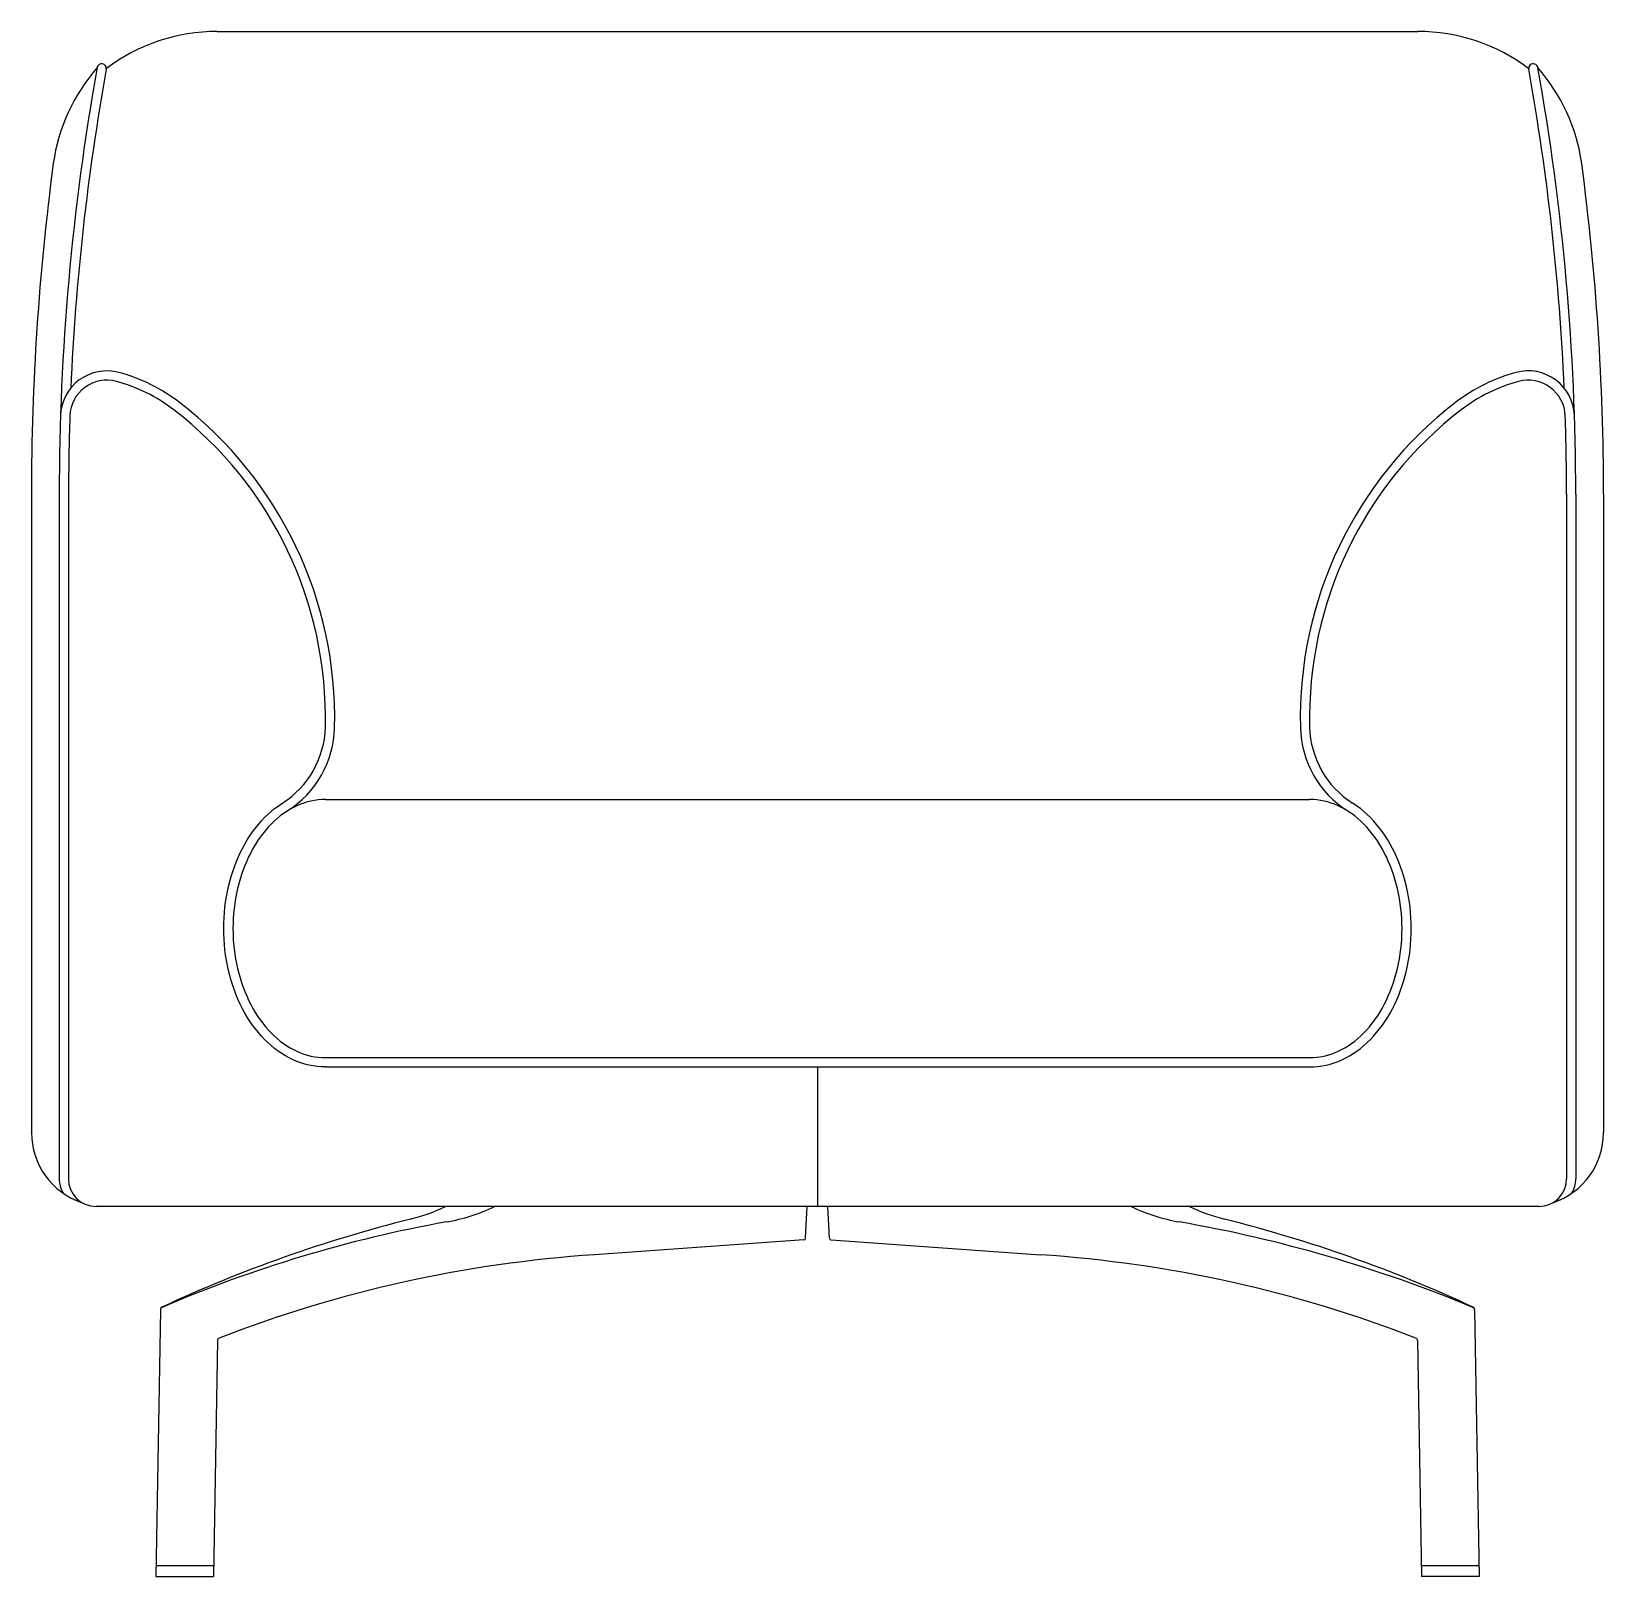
# Model space of a CAD drawing. Header units: inches. Extents: x 327481 to 195042051, y -335014 to 44773228.
# Drawn here: x 393155 to 394005, y -319602 to -318767 of the extents above; entities that cross this region are included whole.
import ezdxf

# ---------------------------------------------------------------- set-up
doc = ezdxf.new("R2010")
doc.units = ezdxf.units.IN
doc.header["$MEASUREMENT"] = 0

msp = doc.modelspace()

# ---------------------------------------------------------------- linework, layer by layer
at = {"color": 0, "ltscale": 60}
for p, q in [((393255.157, -318766.541), (393904.094, -318766.541)), ((393154.678, -319016.593), (393154.678, -319361.541)), ((393169.626, -319016.593), (393169.626, -319386.541)), ((393984.573, -319016.593), (393984.573, -319386.541)), ((393989.626, -319016.593), (393989.626, -319386.541)), ((394004.573, -319016.593), (394004.573, -319361.541)), ((393174.687, -319016.773), (393174.687, -319386.721)), ((393313.584, -319181.541), (393845.667, -319181.541)), ((393313.584, -319321.098), (393845.667, -319321.098)), ((393313.579, -319326.098), (393845.672, -319326.098)), ((393579.626, -319325.849), (393579.626, -319401.541)), ((393969.626, -319401.541), (393189.626, -319401.541)), ((393573.191, -319418.715), (393574.091, -319401.541)), ((393586.06, -319418.715), (393585.16, -319401.541)), ((393572.258, -319419.661), (393459.037, -319427.656)), ((393586.994, -319419.661), (393700.214, -319427.656)), ((393224.372, -319457.453), (393221.952, -319601.541)), ((393934.88, -319457.453), (393937.299, -319601.541)), ((393255.188, -319474.028), (393253.053, -319601.541)), ((393904.064, -319474.028), (393906.199, -319601.541)), ((393221.952, -319601.541), (393253.053, -319601.541)), ((393222.053, -319595.541), (393253.153, -319595.541)), ((393906.098, -319595.541), (393937.199, -319595.541)), ((393937.299, -319601.541), (393906.199, -319601.541))]:
    msp.add_line(p, q, dxfattribs=at)
for points in [[(393258.621, -319251.332), (393258.668, -319248.451), (393258.796, -319245.575), (393259.005, -319242.708), (393259.293, -319239.853), (393259.662, -319237.015), (393260.11, -319234.198), (393260.636, -319231.405), (393261.241, -319228.642), (393261.923, -319225.911), (393262.682, -319223.216), (393263.516, -319220.563), (393264.426, -319217.953), (393265.409, -319215.392), (393266.465, -319212.882), (393267.592, -319210.428), (393268.789, -319208.033), (393270.055, -319205.7), (393271.388, -319203.434), (393272.787, -319201.237), (393274.25, -319199.113), (393275.775, -319197.065), (393277.361, -319195.096), (393279.007, -319193.211), (393280.709, -319191.411), (393282.466, -319189.7), (393284.275, -319188.081), (393286.136, -319186.557), (393288.044, -319185.131), (393289.998, -319183.805), (393290.332, -319183.592)], [(393313.584, -319181.591), (393311.626, -319181.646), (393309.672, -319181.809), (393307.723, -319182.079), (393305.784, -319182.456), (393303.856, -319182.938), (393301.944, -319183.526), (393300.049, -319184.219), (393298.175, -319185.014), (393296.325, -319185.912), (393294.502, -319186.91), (393292.707, -319188.008), (393290.945, -319189.203), (393289.218, -319190.494), (393287.528, -319191.878), (393285.878, -319193.354), (393284.271, -319194.92), (393282.708, -319196.572), (393281.193, -319198.308), (393279.728, -319200.127), (393278.315, -319202.024), (393276.955, -319203.997), (393275.652, -319206.044), (393274.408, -319208.16), (393273.223, -319210.343), (393272.101, -319212.589), (393271.042, -319214.895), (393270.048, -319217.257), (393269.121, -319219.671), (393268.263, -319222.135), (393267.474, -319224.644), (393266.755, -319227.194), (393266.109, -319229.782), (393265.536, -319232.403), (393265.036, -319235.053), (393264.611, -319237.729), (393264.26, -319240.426), (393263.986, -319243.141), (393263.788, -319245.868), (393263.666, -319248.604), (393263.621, -319251.344)], [(393895.631, -319251.344), (393895.585, -319248.604), (393895.464, -319245.868), (393895.265, -319243.141), (393894.991, -319240.426), (393894.641, -319237.729), (393894.216, -319235.053), (393893.716, -319232.403), (393893.142, -319229.782), (393892.496, -319227.194), (393891.778, -319224.644), (393890.989, -319222.135), (393890.13, -319219.671), (393889.203, -319217.257), (393888.21, -319214.895), (393887.151, -319212.589), (393886.028, -319210.343), (393884.844, -319208.16), (393883.599, -319206.044), (393882.296, -319203.997), (393880.937, -319202.024), (393879.524, -319200.127), (393878.058, -319198.308), (393876.543, -319196.572), (393874.981, -319194.92), (393873.374, -319193.354), (393871.724, -319191.878), (393870.034, -319190.494), (393868.306, -319189.203), (393866.544, -319188.008), (393864.75, -319186.91), (393862.926, -319185.912), (393861.076, -319185.014), (393859.202, -319184.219), (393857.308, -319183.526), (393855.395, -319182.938), (393853.468, -319182.456), (393851.528, -319182.079), (393849.58, -319181.809), (393847.625, -319181.646), (393845.667, -319181.591)], [(393900.631, -319251.332), (393900.583, -319248.451), (393900.455, -319245.575), (393900.247, -319242.708), (393899.958, -319239.853), (393899.59, -319237.015), (393899.142, -319234.198), (393898.615, -319231.405), (393898.011, -319228.642), (393897.328, -319225.911), (393896.57, -319223.216), (393895.735, -319220.563), (393894.826, -319217.953), (393893.843, -319215.392), (393892.787, -319212.882), (393891.66, -319210.428), (393890.463, -319208.033), (393889.197, -319205.7), (393887.864, -319203.434), (393886.465, -319201.237), (393885.002, -319199.113), (393883.476, -319197.065), (393881.89, -319195.096), (393880.245, -319193.211), (393878.543, -319191.411), (393876.786, -319189.7), (393874.976, -319188.081), (393873.116, -319186.557), (393871.207, -319185.131), (393869.253, -319183.805), (393868.919, -319183.592)], [(393313.579, -319326.098), (393311.347, -319326.035), (393309.121, -319325.849), (393306.903, -319325.542), (393304.699, -319325.114), (393302.514, -319324.567), (393300.35, -319323.902), (393298.213, -319323.121), (393296.106, -319322.226), (393294.032, -319321.22), (393291.995, -319320.105), (393289.998, -319318.883), (393288.044, -319317.558), (393286.136, -319316.132), (393284.275, -319314.608), (393282.466, -319312.989), (393280.709, -319311.278), (393279.007, -319309.478), (393277.361, -319307.592), (393275.775, -319305.624), (393274.25, -319303.576), (393272.787, -319301.452), (393271.388, -319299.255), (393270.055, -319296.989), (393268.789, -319294.656), (393267.592, -319292.261), (393266.465, -319289.807), (393265.409, -319287.297), (393264.426, -319284.736), (393263.516, -319282.126), (393262.682, -319279.472), (393261.923, -319276.778), (393261.241, -319274.047), (393260.636, -319271.283), (393260.11, -319268.491), (393259.662, -319265.674), (393259.293, -319262.835), (393259.005, -319259.981), (393258.796, -319257.113), (393258.668, -319254.237), (393258.621, -319251.357)], [(393263.621, -319251.344), (393263.666, -319254.085), (393263.788, -319256.821), (393263.986, -319259.548), (393264.26, -319262.262), (393264.611, -319264.959), (393265.036, -319267.635), (393265.536, -319270.286), (393266.109, -319272.907), (393266.755, -319275.494), (393267.474, -319278.045), (393268.263, -319280.554), (393269.121, -319283.017), (393270.048, -319285.432), (393271.042, -319287.794), (393272.101, -319290.1), (393273.223, -319292.346), (393274.408, -319294.529), (393275.652, -319296.645), (393276.955, -319298.691), (393278.315, -319300.665), (393279.728, -319302.562), (393281.193, -319304.38), (393282.708, -319306.117), (393284.271, -319307.769), (393285.878, -319309.334), (393287.528, -319310.811), (393289.218, -319312.195), (393290.945, -319313.486), (393292.707, -319314.681), (393294.502, -319315.779), (393296.325, -319316.777), (393298.175, -319317.675), (393300.049, -319318.47), (393301.944, -319319.162), (393303.856, -319319.75), (393305.784, -319320.233), (393307.723, -319320.609), (393309.672, -319320.879), (393311.626, -319321.042), (393313.584, -319321.098)], [(393845.667, -319321.098), (393847.625, -319321.042), (393849.58, -319320.879), (393851.528, -319320.609), (393853.468, -319320.233), (393855.395, -319319.75), (393857.308, -319319.162), (393859.202, -319318.47), (393861.076, -319317.675), (393862.926, -319316.777), (393864.75, -319315.779), (393866.544, -319314.681), (393868.306, -319313.486), (393870.034, -319312.195), (393871.724, -319310.811), (393873.374, -319309.334), (393874.981, -319307.769), (393876.543, -319306.117), (393878.058, -319304.38), (393879.524, -319302.562), (393880.937, -319300.665), (393882.296, -319298.691), (393883.599, -319296.645), (393884.844, -319294.529), (393886.028, -319292.346), (393887.151, -319290.1), (393888.21, -319287.794), (393889.203, -319285.432), (393890.13, -319283.017), (393890.989, -319280.554), (393891.778, -319278.045), (393892.496, -319275.494), (393893.142, -319272.907), (393893.716, -319270.286), (393894.216, -319267.635), (393894.641, -319264.959), (393894.991, -319262.262), (393895.265, -319259.548), (393895.464, -319256.821), (393895.585, -319254.085), (393895.631, -319251.344)], [(393845.672, -319326.098), (393847.904, -319326.035), (393850.131, -319325.849), (393852.348, -319325.542), (393854.552, -319325.114), (393856.738, -319324.567), (393858.901, -319323.902), (393861.038, -319323.121), (393863.146, -319322.226), (393865.219, -319321.22), (393867.256, -319320.105), (393869.253, -319318.883), (393871.207, -319317.558), (393873.116, -319316.132), (393874.976, -319314.608), (393876.786, -319312.989), (393878.543, -319311.278), (393880.245, -319309.478), (393881.89, -319307.592), (393883.476, -319305.624), (393885.002, -319303.576), (393886.465, -319301.452), (393887.864, -319299.255), (393889.197, -319296.989), (393890.463, -319294.656), (393891.66, -319292.261), (393892.787, -319289.807), (393893.843, -319287.297), (393894.826, -319284.736), (393895.735, -319282.126), (393896.57, -319279.472), (393897.328, -319276.778), (393898.011, -319274.047), (393898.615, -319271.283), (393899.142, -319268.491), (393899.59, -319265.674), (393899.958, -319262.835), (393900.247, -319259.981), (393900.455, -319257.113), (393900.583, -319254.237), (393900.631, -319251.357)]]:
    msp.add_lwpolyline(points, dxfattribs=at)
for centre, radius, start, end in [((393255.157, -318866.541), 100, 90, 126.833405), ((393904.094, -318866.541), 100, 53.166595, 90), ((393265.515, -318851.864), 100, 138.864204, 171.987144), ((394474.331, -319016.572), 1304.653, 169.824175, 180.000924), ((394475.173, -319016.646), 1300.495, 169.829287, 177.472087), ((393192.657, -318786.541), 2.5, 349.366268, 169.366268), ((393966.594, -318786.541), 2.5, 10.633732, 190.633732), ((392684.078, -319016.646), 1300.495, 2.527913, 10.170713), ((392684.92, -319016.572), 1304.653, 359.999076, 10.175825), ((393893.736, -318851.864), 100, 8.012856, 41.135796), ((394511.507, -319016.581), 1356.829, 172.433779, 180.000502), ((392647.744, -319016.581), 1356.829, 359.999498, 7.566221), ((393195.437, -318975.054), 25.085, 74.997773, 177.750371), ((393195.419, -318974.961), 20, 74.903797, 177.960835), ((393177.499, -319041.392), 88.805, 52.441451, 74.903797), ((393177.499, -319041.392), 93.805, 52.441451, 74.903797), ((393981.752, -319041.392), 93.805, 105.096203, 127.558549), ((393981.752, -319041.392), 88.805, 105.096203, 127.558549), ((393963.832, -318974.961), 25, 2.039165, 105.096203), ((393963.815, -318975.054), 20.085, 2.30216, 104.978771), ((393103.622, -319137.467), 210, 358.612254, 52.441451), ((393103.622, -319137.467), 215, 358.612254, 52.441451), ((394055.629, -319137.467), 215, 127.558549, 181.387746), ((394055.629, -319137.467), 210, 127.558549, 181.387746), ((394479.392, -319016.752), 1304.653, 178.133118, 180.000924), ((392684.92, -319016.572), 1299.653, 359.999076, 1.866219), ((393263.575, -319141.354), 50, 302.353525, 358.625951), ((393263.575, -319141.354), 55, 302.353525, 358.625951), ((393895.676, -319141.354), 55, 181.374049, 237.646475), ((393895.676, -319141.354), 50, 181.374049, 237.646475), ((393194.678, -319361.541), 40, 180, 251.644283), ((393964.573, -319361.541), 40, 288.355717, 0), ((393184.626, -319386.541), 15, 180, 211.49285), ((393189.626, -319386.541), 15, 180, 270), ((393969.626, -319386.541), 15, 270, 0), ((393974.626, -319386.541), 15, 328.50715, 0), ((393335.289, -319311.388), 100, 284.049824, 295.640469), ((393361.802, -319311.388), 100, 279.902451, 295.640469), ((393792.449, -319311.388), 100, 244.359531, 260.097549), ((393823.962, -319311.388), 100, 244.359531, 255.950176), ((393541.64, -320135.961), 750, 104.049824, 114.952412), ((393504.397, -320105.943), 707.25, 100.212716, 113.242788), ((393646.274, -320148.725), 750, 67.444671, 80.097549), ((393617.611, -320135.961), 750, 65.047588, 75.950176), ((393572.192, -319418.663), 1, 273.742731, 357), ((393587.059, -319418.663), 1, 183, 266.257269), ((393505.159, -320115.512), 689.4, 93.836037, 111.173002), ((393654.093, -320115.512), 689.4, 68.826998, 86.163963), ((393225.871, -319457.478), 1.5, 112.555329, 179.038026), ((393225.874, -319457.327), 1.5, 114.952411, 179.038025), ((393933.38, -319457.478), 1.5, 0.961974, 67.444671), ((393933.378, -319457.327), 1.5, 0.961975, 65.047589), ((393256.687, -319474.053), 1.5, 110.683046, 179.040815), ((393902.564, -319474.053), 1.5, 0.959185, 69.316954)]:
    msp.add_arc(centre, radius, start, end, dxfattribs=at)

doc.saveas('drawing.dxf')
